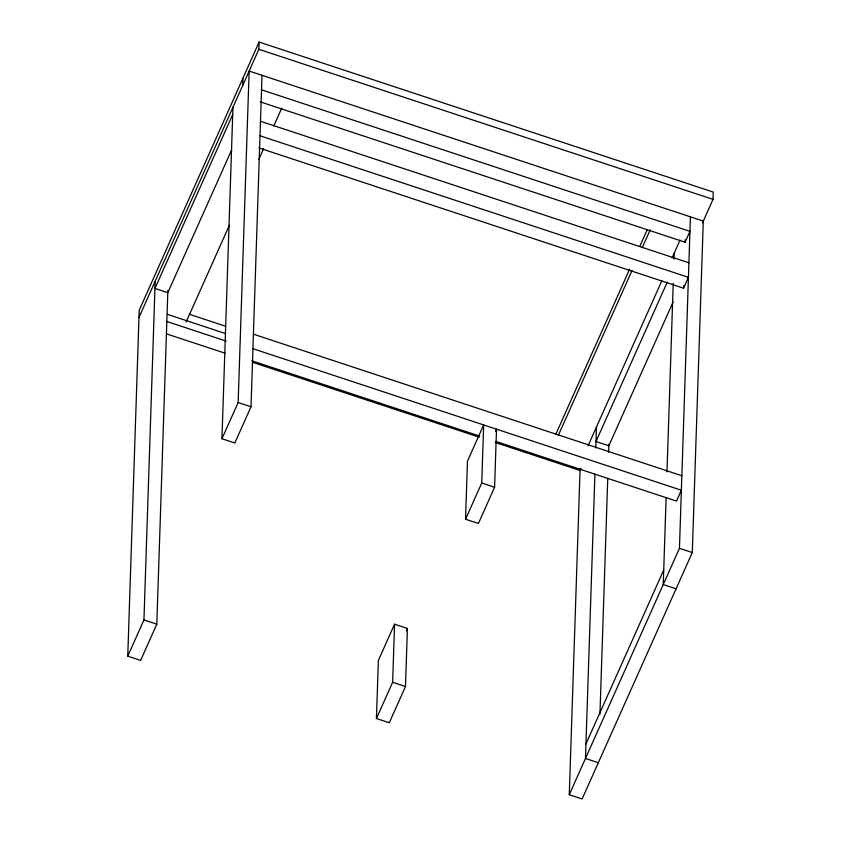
<?xml version="1.0" encoding="UTF-8"?>
<svg xmlns="http://www.w3.org/2000/svg" width="841" height="841" viewBox="0 0 841 841"><rect width="100%" height="100%" fill="white"/><g stroke="black" fill="none" stroke-linecap="round" stroke-linejoin="round"><path stroke-width="1.26" d="M167.874 290.292L156.804 624.18L140.605 660.416L127.748 656.169L139.228 310.182L259.112 42.05L713.252 192.084L713.01 199.349L702.561 222.728M127.748 656.169L143.948 619.933L155.186 281.209M262.003 75.291L251.007 406.771L234.807 442.997L221.95 438.75L232.946 107.28M242.671 85.54L242.912 78.287M221.95 438.75L238.15 402.524L249.146 71.054L703.286 221.088L692.29 552.558L582.13 798.95L569.273 794.703L580.101 468.469M138.986 317.435L258.87 49.304L259.112 42.05M376.432 718.519L378.366 660.448L394.566 624.211L407.412 628.458L405.488 686.529L389.288 722.766L376.432 718.519L392.642 682.282L394.566 624.211M465.536 519.233L467.47 461.162L483.67 424.926L481.735 482.997L465.536 519.233L478.392 523.48L494.592 487.244L496.516 429.173L495.549 431.349M594.913 474.166L585.473 758.466L598.329 762.713M595.775 447.959L596.469 426.997M599.938 714.24L607.759 478.413M608.632 452.206L608.895 444.342M666.104 498.072L663.244 584.548L676.09 588.795M666.976 471.875L673.231 283.207M674.04 259.123L674.24 253.078M258.87 147.89L683.565 288.2L683.649 285.782M260.395 101.919L685.1 242.229L685.173 239.811M569.273 794.703L679.444 548.311L690.44 216.841M232.705 114.544L154.944 288.463L167.801 292.71L231.622 149.971M186.103 322.029L229.393 225.209M258.786 159.464L263.601 148.71M273.756 125.992L281.767 108.069M406.382 630.771L407.412 628.458M555.869 434.114L629.625 269.152M639.78 246.445L647.255 229.709M558.298 435.396L632.054 270.434M642.209 247.727L650.23 229.793M588.111 445.698L661.899 280.663M672.096 257.872L679.98 240.221M581.005 468.321L580.038 470.487L495.338 442.513M667.323 281.987L595.996 441.514L608.842 445.762L673.199 301.824M685.1 242.229L689.956 231.359L261.519 89.808M683.565 288.2L688.432 277.33L259.995 135.779M585.956 743.949L663.717 570.03M258.87 49.304L713.01 199.349M260.479 121.262L688.916 262.812M253.414 334.182L681.851 475.722M189.425 314.292L225.514 326.213M167.496 314.387L225.283 333.478M252.931 348.7L681.368 490.24L676.511 501.11L495.917 441.451M166.423 321.367L226.208 341.12M251.806 360.8L479.727 436.101M166.539 333.888L225.083 353.22M252.479 362.271L479.149 437.162M238.15 402.524L251.007 406.771M481.735 482.997L494.592 487.244M679.444 548.311L692.29 552.558M392.642 682.282L405.488 686.529M143.948 619.933L156.804 624.18"/></g></svg>
